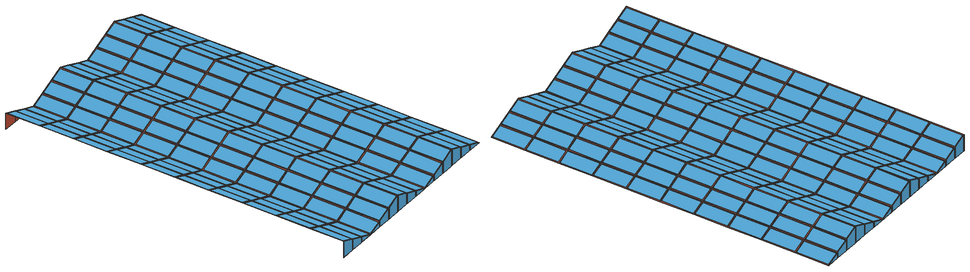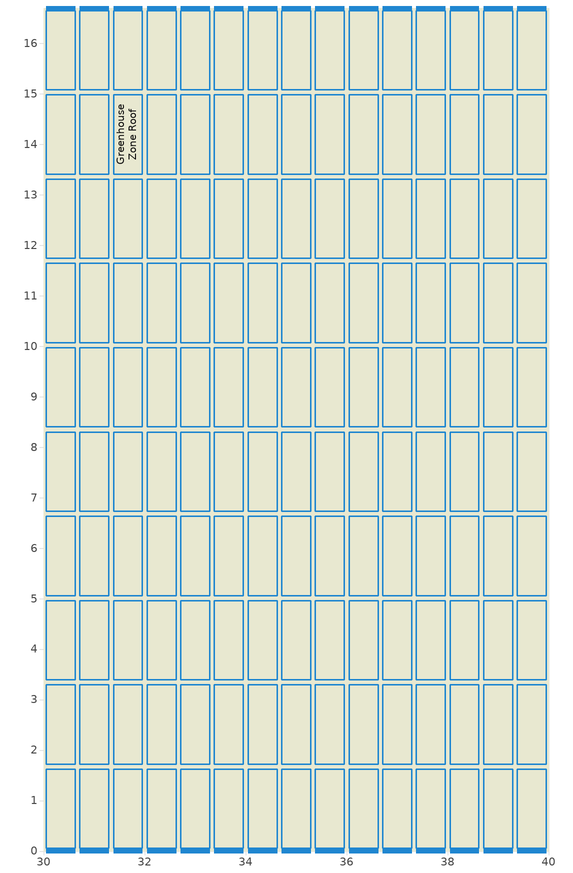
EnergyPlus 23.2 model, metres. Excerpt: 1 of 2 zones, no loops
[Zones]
Greenhouse Zone Roof
 window (Window Construction Roof): 30.05,0,6.51 30.62,0,6.51 30.62,0,7.05 30.05,0,7.28; 30.05,16.7,7.28 30.62,16.7,7.05 30.62,16.7,6.51 30.05,16.7,6.51; 30.71,0,6.51 31.29,0,6.51 31.29,0,6.78 30.71,0,7.01; 30.71,16.7,7.01 31.29,16.7,6.78 31.29,16.7,6.51 30.71,16.7,6.51; 31.38,0,6.51 31.95,0,6.51 31.38,0,6.74; 31.38,16.7,6.74 31.95,16.7,6.51 31.38,16.7,6.51; 32.62,0,6.51 32.62,0,6.74 32.05,0,6.51; 32.62,16.7,6.74 32.62,16.7,6.51 32.05,16.7,6.51; 32.71,0,6.51 33.29,0,6.51 33.29,0,7.01 32.71,0,6.78; 32.71,16.7,6.78 33.29,16.7,7.01 33.29,16.7,6.51 32.71,16.7,6.51; 33.38,0,6.51 33.95,0,6.51 33.95,0,7.28 33.38,0,7.05; 33.38,16.7,7.05 33.95,16.7,7.28 33.95,16.7,6.51 33.38,16.7,6.51; 34.05,0,6.51 34.62,0,6.51 34.62,0,7.05 34.05,0,7.28; 34.05,16.7,7.28 34.62,16.7,7.05 34.62,16.7,6.51 34.05,16.7,6.51; 34.71,0,6.51 35.29,0,6.51 35.29,0,6.78 34.71,0,7.01; 34.71,16.7,7.01 35.29,16.7,6.78 35.29,16.7,6.51 34.71,16.7,6.51; 35.38,0,6.51 35.95,0,6.51 35.38,0,6.74; 35.38,16.7,6.74 35.95,16.7,6.51 35.38,16.7,6.51; 36.62,0,6.51 36.62,0,6.74 36.05,0,6.51; 36.62,16.7,6.74 36.62,16.7,6.51 36.05,16.7,6.51; 36.71,0,6.51 37.29,0,6.51 37.29,0,7.01 36.71,0,6.78; 36.71,16.7,6.78 37.29,16.7,7.01 37.29,16.7,6.51 36.71,16.7,6.51; 37.38,0,6.51 37.95,0,6.51 37.95,0,7.28 37.38,0,7.05; 37.38,16.7,7.05 37.95,16.7,7.28 37.95,16.7,6.51 37.38,16.7,6.51; 38.05,0,6.51 38.62,0,6.51 38.62,0,7.05 38.05,0,7.28; 38.05,16.7,7.28 38.62,16.7,7.05 38.62,16.7,6.51 38.05,16.7,6.51; 38.71,0,6.51 39.29,0,6.51 39.29,0,6.78 38.71,0,7.01; 38.71,16.7,7.01 39.29,16.7,6.78 39.29,16.7,6.51 38.71,16.7,6.51; 39.38,0,6.51 39.95,0,6.51 39.38,0,6.74; 39.38,16.7,6.74 39.95,16.7,6.51 39.38,16.7,6.51
 roof outside (Wall Construction): 30,0,6.5 30.67,0,6.5 30.67,0,7.04 30,0,7.31; 30,0,7.31 30.67,0,7.04 30.67,1.67,7.04 30,1.67,7.31; 30,1.67,7.31 30.67,1.67,7.04 30.67,3.34,7.04 30,3.34,7.31; 30,3.34,7.31 30.67,3.34,7.04 30.67,5.01,7.04 30,5.01,7.31; 30,5.01,7.31 30.67,5.01,7.04 30.67,6.68,7.04 30,6.68,7.31; 30,6.68,7.31 30.67,6.68,7.04 30.67,8.35,7.04 30,8.35,7.31; 30,8.35,7.31 30.67,8.35,7.04 30.67,10.02,7.04 30,10.02,7.31; 30,10.02,7.31 30.67,10.02,7.04 30.67,11.69,7.04 30,11.69,7.31; 30,11.69,7.31 30.67,11.69,7.04 30.67,13.36,7.04 30,13.36,7.31; 30,13.36,7.31 30.67,13.36,7.04 30.67,15.03,7.04 30,15.03,7.31; 30,15.03,7.31 30.67,15.03,7.04 30.67,16.7,7.04 30,16.7,7.31; 30,16.7,7.31 30.67,16.7,7.04 30.67,16.7,6.5 30,16.7,6.5; 30.67,0,6.5 31.33,0,6.5 31.33,0,6.77 30.67,0,7.04; 30.67,0,7.04 31.33,0,6.77 31.33,1.67,6.77 30.67,1.67,7.04; 30.67,1.67,7.04 31.33,1.67,6.77 31.33,3.34,6.77 30.67,3.34,7.04; 30.67,3.34,7.04 31.33,3.34,6.77 31.33,5.01,6.77 30.67,5.01,7.04; 30.67,5.01,7.04 31.33,5.01,6.77 31.33,6.68,6.77 30.67,6.68,7.04; 30.67,6.68,7.04 31.33,6.68,6.77 31.33,8.35,6.77 30.67,8.35,7.04; 30.67,8.35,7.04 31.33,8.35,6.77 31.33,10.02,6.77 30.67,10.02,7.04; 30.67,10.02,7.04 31.33,10.02,6.77 31.33,11.69,6.77 30.67,11.69,7.04; 30.67,11.69,7.04 31.33,11.69,6.77 31.33,13.36,6.77 30.67,13.36,7.04; 30.67,13.36,7.04 31.33,13.36,6.77 31.33,15.03,6.77 30.67,15.03,7.04; 30.67,15.03,7.04 31.33,15.03,6.77 31.33,16.7,6.77 30.67,16.7,7.04; 30.67,16.7,7.04 31.33,16.7,6.77 31.33,16.7,6.5 30.67,16.7,6.5; 31.33,0,6.5 32,0,6.5 31.33,0,6.77; 31.33,0,6.77 32,0,6.5 32,1.67,6.5 31.33,1.67,6.77; 31.33,1.67,6.77 32,1.67,6.5 32,3.34,6.5 31.33,3.34,6.77; 31.33,3.34,6.77 32,3.34,6.5 32,5.01,6.5 31.33,5.01,6.77; 31.33,5.01,6.77 32,5.01,6.5 32,6.68,6.5 31.33,6.68,6.77; 31.33,6.68,6.77 32,6.68,6.5 32,8.35,6.5 31.33,8.35,6.77; 31.33,8.35,6.77 32,8.35,6.5 32,10.02,6.5 31.33,10.02,6.77; 31.33,10.02,6.77 32,10.02,6.5 32,11.69,6.5 31.33,11.69,6.77; 31.33,11.69,6.77 32,11.69,6.5 32,13.36,6.5 31.33,13.36,6.77; 31.33,13.36,6.77 32,13.36,6.5 32,15.03,6.5 31.33,15.03,6.77; 31.33,15.03,6.77 32,15.03,6.5 32,16.7,6.5 31.33,16.7,6.77; 31.33,16.7,6.77 32,16.7,6.5 31.33,16.7,6.5; 32.67,0,6.5 32.67,0,6.77 32,0,6.5; 32,0,6.5 32.67,0,6.77 32.67,1.67,6.77 32,1.67,6.5; 32,1.67,6.5 32.67,1.67,6.77 32.67,3.34,6.77 32,3.34,6.5; 32,3.34,6.5 32.67,3.34,6.77 32.67,5.01,6.77 32,5.01,6.5; 32,5.01,6.5 32.67,5.01,6.77 32.67,6.68,6.77 32,6.68,6.5; 32,6.68,6.5 32.67,6.68,6.77 32.67,8.35,6.77 32,8.35,6.5; 32,8.35,6.5 32.67,8.35,6.77 32.67,10.02,6.77 32,10.02,6.5; 32,10.02,6.5 32.67,10.02,6.77 32.67,11.69,6.77 32,11.69,6.5; 32,11.69,6.5 32.67,11.69,6.77 32.67,13.36,6.77 32,13.36,6.5; 32,13.36,6.5 32.67,13.36,6.77 32.67,15.03,6.77 32,15.03,6.5; 32,15.03,6.5 32.67,15.03,6.77 32.67,16.7,6.77 32,16.7,6.5; 32.67,16.7,6.77 32.67,16.7,6.5 32,16.7,6.5; 32.67,0,6.5 33.33,0,6.5 33.33,0,7.04 32.67,0,6.77; 32.67,0,6.77 33.33,0,7.04 33.33,1.67,7.04 32.67,1.67,6.77; 32.67,1.67,6.77 33.33,1.67,7.04 33.33,3.34,7.04 32.67,3.34,6.77; 32.67,3.34,6.77 33.33,3.34,7.04 33.33,5.01,7.04 32.67,5.01,6.77; 32.67,5.01,6.77 33.33,5.01,7.04 33.33,6.68,7.04 32.67,6.68,6.77; 32.67,6.68,6.77 33.33,6.68,7.04 33.33,8.35,7.04 32.67,8.35,6.77; 32.67,8.35,6.77 33.33,8.35,7.04 33.33,10.02,7.04 32.67,10.02,6.77; 32.67,10.02,6.77 33.33,10.02,7.04 33.33,11.69,7.04 32.67,11.69,6.77; 32.67,11.69,6.77 33.33,11.69,7.04 33.33,13.36,7.04 32.67,13.36,6.77; 32.67,13.36,6.77 33.33,13.36,7.04 33.33,15.03,7.04 32.67,15.03,6.77; 32.67,15.03,6.77 33.33,15.03,7.04 33.33,16.7,7.04 32.67,16.7,6.77; 32.67,16.7,6.77 33.33,16.7,7.04 33.33,16.7,6.5 32.67,16.7,6.5; 33.33,0,6.5 34,0,6.5 34,0,7.31 33.33,0,7.04; 33.33,0,7.04 34,0,7.31 34,1.67,7.31 33.33,1.67,7.04; 33.33,1.67,7.04 34,1.67,7.31 34,3.34,7.31 33.33,3.34,7.04; 33.33,3.34,7.04 34,3.34,7.31 34,5.01,7.31 33.33,5.01,7.04; 33.33,5.01,7.04 34,5.01,7.31 34,6.68,7.31 33.33,6.68,7.04; 33.33,6.68,7.04 34,6.68,7.31 34,8.35,7.31 33.33,8.35,7.04; 33.33,8.35,7.04 34,8.35,7.31 34,10.02,7.31 33.33,10.02,7.04; 33.33,10.02,7.04 34,10.02,7.31 34,11.69,7.31 33.33,11.69,7.04; 33.33,11.69,7.04 34,11.69,7.31 34,13.36,7.31 33.33,13.36,7.04; 33.33,13.36,7.04 34,13.36,7.31 34,15.03,7.31 33.33,15.03,7.04; 33.33,15.03,7.04 34,15.03,7.31 34,16.7,7.31 33.33,16.7,7.04; 33.33,16.7,7.04 34,16.7,7.31 34,16.7,6.5 33.33,16.7,6.5; 34,0,6.5 34.67,0,6.5 34.67,0,7.04 34,0,7.31; 34,0,7.31 34.67,0,7.04 34.67,1.67,7.04 34,1.67,7.31; 34,1.67,7.31 34.67,1.67,7.04 34.67,3.34,7.04 34,3.34,7.31; 34,3.34,7.31 34.67,3.34,7.04 34.67,5.01,7.04 34,5.01,7.31; 34,5.01,7.31 34.67,5.01,7.04 34.67,6.68,7.04 34,6.68,7.31; 34,6.68,7.31 34.67,6.68,7.04 34.67,8.35,7.04 34,8.35,7.31; 34,8.35,7.31 34.67,8.35,7.04 34.67,10.02,7.04 34,10.02,7.31; 34,10.02,7.31 34.67,10.02,7.04 34.67,11.69,7.04 34,11.69,7.31; 34,11.69,7.31 34.67,11.69,7.04 34.67,13.36,7.04 34,13.36,7.31; 34,13.36,7.31 34.67,13.36,7.04 34.67,15.03,7.04 34,15.03,7.31; 34,15.03,7.31 34.67,15.03,7.04 34.67,16.7,7.04 34,16.7,7.31; 34,16.7,7.31 34.67,16.7,7.04 34.67,16.7,6.5 34,16.7,6.5; 34.67,0,6.5 35.33,0,6.5 35.33,0,6.77 34.67,0,7.04; 34.67,0,7.04 35.33,0,6.77 35.33,1.67,6.77 34.67,1.67,7.04; 34.67,1.67,7.04 35.33,1.67,6.77 35.33,3.34,6.77 34.67,3.34,7.04; 34.67,3.34,7.04 35.33,3.34,6.77 35.33,5.01,6.77 34.67,5.01,7.04; 34.67,5.01,7.04 35.33,5.01,6.77 35.33,6.68,6.77 34.67,6.68,7.04; 34.67,6.68,7.04 35.33,6.68,6.77 35.33,8.35,6.77 34.67,8.35,7.04; 34.67,8.35,7.04 35.33,8.35,6.77 35.33,10.02,6.77 34.67,10.02,7.04; 34.67,10.02,7.04 35.33,10.02,6.77 35.33,11.69,6.77 34.67,11.69,7.04; 34.67,11.69,7.04 35.33,11.69,6.77 35.33,13.36,6.77 34.67,13.36,7.04; 34.67,13.36,7.04 35.33,13.36,6.77 35.33,15.03,6.77 34.67,15.03,7.04; 34.67,15.03,7.04 35.33,15.03,6.77 35.33,16.7,6.77 34.67,16.7,7.04; 34.67,16.7,7.04 35.33,16.7,6.77 35.33,16.7,6.5 34.67,16.7,6.5; 35.33,0,6.5 36,0,6.5 35.33,0,6.77; 35.33,0,6.77 36,0,6.5 36,1.67,6.5 35.33,1.67,6.77; 35.33,1.67,6.77 36,1.67,6.5 36,3.34,6.5 35.33,3.34,6.77; 35.33,3.34,6.77 36,3.34,6.5 36,5.01,6.5 35.33,5.01,6.77; 35.33,5.01,6.77 36,5.01,6.5 36,6.68,6.5 35.33,6.68,6.77; 35.33,6.68,6.77 36,6.68,6.5 36,8.35,6.5 35.33,8.35,6.77; 35.33,8.35,6.77 36,8.35,6.5 36,10.02,6.5 35.33,10.02,6.77; 35.33,10.02,6.77 36,10.02,6.5 36,11.69,6.5 35.33,11.69,6.77; 35.33,11.69,6.77 36,11.69,6.5 36,13.36,6.5 35.33,13.36,6.77; 35.33,13.36,6.77 36,13.36,6.5 36,15.03,6.5 35.33,15.03,6.77; 35.33,15.03,6.77 36,15.03,6.5 36,16.7,6.5 35.33,16.7,6.77; 35.33,16.7,6.77 36,16.7,6.5 35.33,16.7,6.5; 36.67,0,6.5 36.67,0,6.77 36,0,6.5; 36,0,6.5 36.67,0,6.77 36.67,1.67,6.77 36,1.67,6.5; 36,1.67,6.5 36.67,1.67,6.77 36.67,3.34,6.77 36,3.34,6.5; 36,3.34,6.5 36.67,3.34,6.77 36.67,5.01,6.77 36,5.01,6.5; 36,5.01,6.5 36.67,5.01,6.77 36.67,6.68,6.77 36,6.68,6.5; 36,6.68,6.5 36.67,6.68,6.77 36.67,8.35,6.77 36,8.35,6.5; 36,8.35,6.5 36.67,8.35,6.77 36.67,10.02,6.77 36,10.02,6.5; 36,10.02,6.5 36.67,10.02,6.77 36.67,11.69,6.77 36,11.69,6.5; 36,11.69,6.5 36.67,11.69,6.77 36.67,13.36,6.77 36,13.36,6.5; 36,13.36,6.5 36.67,13.36,6.77 36.67,15.03,6.77 36,15.03,6.5; 36,15.03,6.5 36.67,15.03,6.77 36.67,16.7,6.77 36,16.7,6.5; 36.67,16.7,6.77 36.67,16.7,6.5 36,16.7,6.5; 36.67,0,6.5 37.33,0,6.5 37.33,0,7.04 36.67,0,6.77; 36.67,0,6.77 37.33,0,7.04 37.33,1.67,7.04 36.67,1.67,6.77; 36.67,1.67,6.77 37.33,1.67,7.04 37.33,3.34,7.04 36.67,3.34,6.77; 36.67,3.34,6.77 37.33,3.34,7.04 37.33,5.01,7.04 36.67,5.01,6.77; 36.67,5.01,6.77 37.33,5.01,7.04 37.33,6.68,7.04 36.67,6.68,6.77; 36.67,6.68,6.77 37.33,6.68,7.04 37.33,8.35,7.04 36.67,8.35,6.77; 36.67,8.35,6.77 37.33,8.35,7.04 37.33,10.02,7.04 36.67,10.02,6.77; 36.67,10.02,6.77 37.33,10.02,7.04 37.33,11.69,7.04 36.67,11.69,6.77; 36.67,11.69,6.77 37.33,11.69,7.04 37.33,13.36,7.04 36.67,13.36,6.77; 36.67,13.36,6.77 37.33,13.36,7.04 37.33,15.03,7.04 36.67,15.03,6.77; 36.67,15.03,6.77 37.33,15.03,7.04 37.33,16.7,7.04 36.67,16.7,6.77; 36.67,16.7,6.77 37.33,16.7,7.04 37.33,16.7,6.5 36.67,16.7,6.5; 37.33,0,6.5 38,0,6.5 38,0,7.31 37.33,0,7.04; 37.33,0,7.04 38,0,7.31 38,1.67,7.31 37.33,1.67,7.04; 37.33,1.67,7.04 38,1.67,7.31 38,3.34,7.31 37.33,3.34,7.04; 37.33,3.34,7.04 38,3.34,7.31 38,5.01,7.31 37.33,5.01,7.04; 37.33,5.01,7.04 38,5.01,7.31 38,6.68,7.31 37.33,6.68,7.04; 37.33,6.68,7.04 38,6.68,7.31 38,8.35,7.31 37.33,8.35,7.04; 37.33,8.35,7.04 38,8.35,7.31 38,10.02,7.31 37.33,10.02,7.04; 37.33,10.02,7.04 38,10.02,7.31 38,11.69,7.31 37.33,11.69,7.04; 37.33,11.69,7.04 38,11.69,7.31 38,13.36,7.31 37.33,13.36,7.04; 37.33,13.36,7.04 38,13.36,7.31 38,15.03,7.31 37.33,15.03,7.04; 37.33,15.03,7.04 38,15.03,7.31 38,16.7,7.31 37.33,16.7,7.04; 37.33,16.7,7.04 38,16.7,7.31 38,16.7,6.5 37.33,16.7,6.5; 38,0,6.5 38.67,0,6.5 38.67,0,7.04 38,0,7.31; 38,0,7.31 38.67,0,7.04 38.67,1.67,7.04 38,1.67,7.31; 38,1.67,7.31 38.67,1.67,7.04 38.67,3.34,7.04 38,3.34,7.31; 38,3.34,7.31 38.67,3.34,7.04 38.67,5.01,7.04 38,5.01,7.31; 38,5.01,7.31 38.67,5.01,7.04 38.67,6.68,7.04 38,6.68,7.31; 38,6.68,7.31 38.67,6.68,7.04 38.67,8.35,7.04 38,8.35,7.31; 38,8.35,7.31 38.67,8.35,7.04 38.67,10.02,7.04 38,10.02,7.31; 38,10.02,7.31 38.67,10.02,7.04 38.67,11.69,7.04 38,11.69,7.31; 38,11.69,7.31 38.67,11.69,7.04 38.67,13.36,7.04 38,13.36,7.31; 38,13.36,7.31 38.67,13.36,7.04 38.67,15.03,7.04 38,15.03,7.31; 38,15.03,7.31 38.67,15.03,7.04 38.67,16.7,7.04 38,16.7,7.31; 38,16.7,7.31 38.67,16.7,7.04 38.67,16.7,6.5 38,16.7,6.5; 38.67,0,6.5 39.33,0,6.5 39.33,0,6.77 38.67,0,7.04; 38.67,0,7.04 39.33,0,6.77 39.33,1.67,6.77 38.67,1.67,7.04; 38.67,1.67,7.04 39.33,1.67,6.77 39.33,3.34,6.77 38.67,3.34,7.04; 38.67,3.34,7.04 39.33,3.34,6.77 39.33,5.01,6.77 38.67,5.01,7.04; 38.67,5.01,7.04 39.33,5.01,6.77 39.33,6.68,6.77 38.67,6.68,7.04; 38.67,6.68,7.04 39.33,6.68,6.77 39.33,8.35,6.77 38.67,8.35,7.04; 38.67,8.35,7.04 39.33,8.35,6.77 39.33,10.02,6.77 38.67,10.02,7.04; 38.67,10.02,7.04 39.33,10.02,6.77 39.33,11.69,6.77 38.67,11.69,7.04; 38.67,11.69,7.04 39.33,11.69,6.77 39.33,13.36,6.77 38.67,13.36,7.04; 38.67,13.36,7.04 39.33,13.36,6.77 39.33,15.03,6.77 38.67,15.03,7.04; 38.67,15.03,7.04 39.33,15.03,6.77 39.33,16.7,6.77 38.67,16.7,7.04; 38.67,16.7,7.04 39.33,16.7,6.77 39.33,16.7,6.5 38.67,16.7,6.5; 39.33,0,6.5 40,0,6.5 39.33,0,6.77; 39.33,0,6.77 40,0,6.5 40,1.67,6.5 39.33,1.67,6.77; 39.33,1.67,6.77 40,1.67,6.5 40,3.34,6.5 39.33,3.34,6.77; 39.33,3.34,6.77 40,3.34,6.5 40,5.01,6.5 39.33,5.01,6.77; 39.33,5.01,6.77 40,5.01,6.5 40,6.68,6.5 39.33,6.68,6.77; 39.33,6.68,6.77 40,6.68,6.5 40,8.35,6.5 39.33,8.35,6.77; 39.33,8.35,6.77 40,8.35,6.5 40,10.02,6.5 39.33,10.02,6.77; 39.33,10.02,6.77 40,10.02,6.5 40,11.69,6.5 39.33,11.69,6.77; 39.33,11.69,6.77 40,11.69,6.5 40,13.36,6.5 39.33,13.36,6.77; 39.33,13.36,6.77 40,13.36,6.5 40,15.03,6.5 39.33,15.03,6.77; 39.33,15.03,6.77 40,15.03,6.5 40,16.7,6.5 39.33,16.7,6.77; 39.33,16.7,6.77 40,16.7,6.5 39.33,16.7,6.5
 skylight (Window Construction Roof Right): 30.05,0.05,7.29 30.62,0.05,7.06 30.62,1.62,7.06 30.05,1.62,7.29; 30.05,1.72,7.29 30.62,1.72,7.06 30.62,3.29,7.06 30.05,3.29,7.29; 30.05,3.39,7.29 30.62,3.39,7.06 30.62,4.96,7.06 30.05,4.96,7.29; 30.05,5.06,7.29 30.62,5.06,7.06 30.62,6.63,7.06 30.05,6.63,7.29; 30.05,6.73,7.29 30.62,6.73,7.06 30.62,8.3,7.06 30.05,8.3,7.29; 30.05,8.4,7.29 30.62,8.4,7.06 30.62,9.97,7.06 30.05,9.97,7.29; 30.05,10.07,7.29 30.62,10.07,7.06 30.62,11.64,7.06 30.05,11.64,7.29; 30.05,11.74,7.29 30.62,11.74,7.06 30.62,13.31,7.06 30.05,13.31,7.29; 30.05,13.41,7.29 30.62,13.41,7.06 30.62,14.98,7.06 30.05,14.98,7.29; 30.05,15.08,7.29 30.62,15.08,7.06 30.62,16.65,7.06 30.05,16.65,7.29; 30.71,0.05,7.02 31.29,0.05,6.79 31.29,1.62,6.79 30.71,1.62,7.02; 30.71,1.72,7.02 31.29,1.72,6.79 31.29,3.29,6.79 30.71,3.29,7.02; 30.71,3.39,7.02 31.29,3.39,6.79 31.29,4.96,6.79 30.71,4.96,7.02; 30.71,5.06,7.02 31.29,5.06,6.79 31.29,6.63,6.79 30.71,6.63,7.02; 30.71,6.73,7.02 31.29,6.73,6.79 31.29,8.3,6.79 30.71,8.3,7.02; 30.71,8.4,7.02 31.29,8.4,6.79 31.29,9.97,6.79 30.71,9.97,7.02; 30.71,10.07,7.02 31.29,10.07,6.79 31.29,11.64,6.79 30.71,11.64,7.02; 30.71,11.74,7.02 31.29,11.74,6.79 31.29,13.31,6.79 30.71,13.31,7.02; 30.71,13.41,7.02 31.29,13.41,6.79 31.29,14.98,6.79 30.71,14.98,7.02; 30.71,15.08,7.02 31.29,15.08,6.79 31.29,16.65,6.79 30.71,16.65,7.02; 31.38,0.05,6.75 31.95,0.05,6.52 31.95,1.62,6.52 31.38,1.62,6.75; 31.38,1.72,6.75 31.95,1.72,6.52 31.95,3.29,6.52 31.38,3.29,6.75; 31.38,3.39,6.75 31.95,3.39,6.52 31.95,4.96,6.52 31.38,4.96,6.75; 31.38,5.06,6.75 31.95,5.06,6.52 31.95,6.63,6.52 31.38,6.63,6.75; 31.38,6.73,6.75 31.95,6.73,6.52 31.95,8.3,6.52 31.38,8.3,6.75; 31.38,8.4,6.75 31.95,8.4,6.52 31.95,9.97,6.52 31.38,9.97,6.75; 31.38,10.07,6.75 31.95,10.07,6.52 31.95,11.64,6.52 31.38,11.64,6.75; 31.38,11.74,6.75 31.95,11.74,6.52 31.95,13.31,6.52 31.38,13.31,6.75; 31.38,13.41,6.75 31.95,13.41,6.52 31.95,14.98,6.52 31.38,14.98,6.75; 31.38,15.08,6.75 31.95,15.08,6.52 31.95,16.65,6.52 31.38,16.65,6.75; 34.05,0.05,7.29 34.62,0.05,7.06 34.62,1.62,7.06 34.05,1.62,7.29; 34.05,1.72,7.29 34.62,1.72,7.06 34.62,3.29,7.06 34.05,3.29,7.29; 34.05,3.39,7.29 34.62,3.39,7.06 34.62,4.96,7.06 34.05,4.96,7.29; 34.05,5.06,7.29 34.62,5.06,7.06 34.62,6.63,7.06 34.05,6.63,7.29; 34.05,6.73,7.29 34.62,6.73,7.06 34.62,8.3,7.06 34.05,8.3,7.29; 34.05,8.4,7.29 34.62,8.4,7.06 34.62,9.97,7.06 34.05,9.97,7.29; 34.05,10.07,7.29 34.62,10.07,7.06 34.62,11.64,7.06 34.05,11.64,7.29; 34.05,11.74,7.29 34.62,11.74,7.06 34.62,13.31,7.06 34.05,13.31,7.29; 34.05,13.41,7.29 34.62,13.41,7.06 34.62,14.98,7.06 34.05,14.98,7.29; 34.05,15.08,7.29 34.62,15.08,7.06 34.62,16.65,7.06 34.05,16.65,7.29; 34.71,0.05,7.02 35.29,0.05,6.79 35.29,1.62,6.79 34.71,1.62,7.02; 34.71,1.72,7.02 35.29,1.72,6.79 35.29,3.29,6.79 34.71,3.29,7.02; 34.71,3.39,7.02 35.29,3.39,6.79 35.29,4.96,6.79 34.71,4.96,7.02; 34.71,5.06,7.02 35.29,5.06,6.79 35.29,6.63,6.79 34.71,6.63,7.02; 34.71,6.73,7.02 35.29,6.73,6.79 35.29,8.3,6.79 34.71,8.3,7.02; 34.71,8.4,7.02 35.29,8.4,6.79 35.29,9.97,6.79 34.71,9.97,7.02; 34.71,10.07,7.02 35.29,10.07,6.79 35.29,11.64,6.79 34.71,11.64,7.02; 34.71,11.74,7.02 35.29,11.74,6.79 35.29,13.31,6.79 34.71,13.31,7.02; 34.71,13.41,7.02 35.29,13.41,6.79 35.29,14.98,6.79 34.71,14.98,7.02; 34.71,15.08,7.02 35.29,15.08,6.79 35.29,16.65,6.79 34.71,16.65,7.02; 35.38,0.05,6.75 35.95,0.05,6.52 35.95,1.62,6.52 35.38,1.62,6.75; 35.38,1.72,6.75 35.95,1.72,6.52 35.95,3.29,6.52 35.38,3.29,6.75; 35.38,3.39,6.75 35.95,3.39,6.52 35.95,4.96,6.52 35.38,4.96,6.75; 35.38,5.06,6.75 35.95,5.06,6.52 35.95,6.63,6.52 35.38,6.63,6.75; 35.38,6.73,6.75 35.95,6.73,6.52 35.95,8.3,6.52 35.38,8.3,6.75; 35.38,8.4,6.75 35.95,8.4,6.52 35.95,9.97,6.52 35.38,9.97,6.75; 35.38,10.07,6.75 35.95,10.07,6.52 35.95,11.64,6.52 35.38,11.64,6.75; 35.38,11.74,6.75 35.95,11.74,6.52 35.95,13.31,6.52 35.38,13.31,6.75; 35.38,13.41,6.75 35.95,13.41,6.52 35.95,14.98,6.52 35.38,14.98,6.75; 35.38,15.08,6.75 35.95,15.08,6.52 35.95,16.65,6.52 35.38,16.65,6.75; 38.05,0.05,7.29 38.62,0.05,7.06 38.62,1.62,7.06 38.05,1.62,7.29; 38.05,1.72,7.29 38.62,1.72,7.06 38.62,3.29,7.06 38.05,3.29,7.29; 38.05,3.39,7.29 38.62,3.39,7.06 38.62,4.96,7.06 38.05,4.96,7.29; 38.05,5.06,7.29 38.62,5.06,7.06 38.62,6.63,7.06 38.05,6.63,7.29; 38.05,6.73,7.29 38.62,6.73,7.06 38.62,8.3,7.06 38.05,8.3,7.29; 38.05,8.4,7.29 38.62,8.4,7.06 38.62,9.97,7.06 38.05,9.97,7.29; 38.05,10.07,7.29 38.62,10.07,7.06 38.62,11.64,7.06 38.05,11.64,7.29; 38.05,11.74,7.29 38.62,11.74,7.06 38.62,13.31,7.06 38.05,13.31,7.29; 38.05,13.41,7.29 38.62,13.41,7.06 38.62,14.98,7.06 38.05,14.98,7.29; 38.05,15.08,7.29 38.62,15.08,7.06 38.62,16.65,7.06 38.05,16.65,7.29; 38.71,0.05,7.02 39.29,0.05,6.79 39.29,1.62,6.79 38.71,1.62,7.02; 38.71,1.72,7.02 39.29,1.72,6.79 39.29,3.29,6.79 38.71,3.29,7.02; 38.71,3.39,7.02 39.29,3.39,6.79 39.29,4.96,6.79 38.71,4.96,7.02; 38.71,5.06,7.02 39.29,5.06,6.79 39.29,6.63,6.79 38.71,6.63,7.02; 38.71,6.73,7.02 39.29,6.73,6.79 39.29,8.3,6.79 38.71,8.3,7.02; 38.71,8.4,7.02 39.29,8.4,6.79 39.29,9.97,6.79 38.71,9.97,7.02; 38.71,10.07,7.02 39.29,10.07,6.79 39.29,11.64,6.79 38.71,11.64,7.02; 38.71,11.74,7.02 39.29,11.74,6.79 39.29,13.31,6.79 38.71,13.31,7.02; 38.71,13.41,7.02 39.29,13.41,6.79 39.29,14.98,6.79 38.71,14.98,7.02; 38.71,15.08,7.02 39.29,15.08,6.79 39.29,16.65,6.79 38.71,16.65,7.02; 39.38,0.05,6.75 39.95,0.05,6.52 39.95,1.62,6.52 39.38,1.62,6.75; 39.38,1.72,6.75 39.95,1.72,6.52 39.95,3.29,6.52 39.38,3.29,6.75; 39.38,3.39,6.75 39.95,3.39,6.52 39.95,4.96,6.52 39.38,4.96,6.75; 39.38,5.06,6.75 39.95,5.06,6.52 39.95,6.63,6.52 39.38,6.63,6.75; 39.38,6.73,6.75 39.95,6.73,6.52 39.95,8.3,6.52 39.38,8.3,6.75; 39.38,8.4,6.75 39.95,8.4,6.52 39.95,9.97,6.52 39.38,9.97,6.75; 39.38,10.07,6.75 39.95,10.07,6.52 39.95,11.64,6.52 39.38,11.64,6.75; 39.38,11.74,6.75 39.95,11.74,6.52 39.95,13.31,6.52 39.38,13.31,6.75; 39.38,13.41,6.75 39.95,13.41,6.52 39.95,14.98,6.52 39.38,14.98,6.75; 39.38,15.08,6.75 39.95,15.08,6.52 39.95,16.65,6.52 39.38,16.65,6.75
 skylight (Window Construction Roof Left): 32.05,0.05,6.52 32.62,0.05,6.75 32.62,1.62,6.75 32.05,1.62,6.52; 32.05,1.72,6.52 32.62,1.72,6.75 32.62,3.29,6.75 32.05,3.29,6.52; 32.05,3.39,6.52 32.62,3.39,6.75 32.62,4.96,6.75 32.05,4.96,6.52; 32.05,5.06,6.52 32.62,5.06,6.75 32.62,6.63,6.75 32.05,6.63,6.52; 32.05,6.73,6.52 32.62,6.73,6.75 32.62,8.3,6.75 32.05,8.3,6.52; 32.05,8.4,6.52 32.62,8.4,6.75 32.62,9.97,6.75 32.05,9.97,6.52; 32.05,10.07,6.52 32.62,10.07,6.75 32.62,11.64,6.75 32.05,11.64,6.52; 32.05,11.74,6.52 32.62,11.74,6.75 32.62,13.31,6.75 32.05,13.31,6.52; 32.05,13.41,6.52 32.62,13.41,6.75 32.62,14.98,6.75 32.05,14.98,6.52; 32.05,15.08,6.52 32.62,15.08,6.75 32.62,16.65,6.75 32.05,16.65,6.52; 32.71,0.05,6.79 33.29,0.05,7.02 33.29,1.62,7.02 32.71,1.62,6.79; 32.71,1.72,6.79 33.29,1.72,7.02 33.29,3.29,7.02 32.71,3.29,6.79; 32.71,3.39,6.79 33.29,3.39,7.02 33.29,4.96,7.02 32.71,4.96,6.79; 32.71,5.06,6.79 33.29,5.06,7.02 33.29,6.63,7.02 32.71,6.63,6.79; 32.71,6.73,6.79 33.29,6.73,7.02 33.29,8.3,7.02 32.71,8.3,6.79; 32.71,8.4,6.79 33.29,8.4,7.02 33.29,9.97,7.02 32.71,9.97,6.79; 32.71,10.07,6.79 33.29,10.07,7.02 33.29,11.64,7.02 32.71,11.64,6.79; 32.71,11.74,6.79 33.29,11.74,7.02 33.29,13.31,7.02 32.71,13.31,6.79; 32.71,13.41,6.79 33.29,13.41,7.02 33.29,14.98,7.02 32.71,14.98,6.79; 32.71,15.08,6.79 33.29,15.08,7.02 33.29,16.65,7.02 32.71,16.65,6.79; 33.38,0.05,7.06 33.95,0.05,7.29 33.95,1.62,7.29 33.38,1.62,7.06; 33.38,1.72,7.06 33.95,1.72,7.29 33.95,3.29,7.29 33.38,3.29,7.06; 33.38,3.39,7.06 33.95,3.39,7.29 33.95,4.96,7.29 33.38,4.96,7.06; 33.38,5.06,7.06 33.95,5.06,7.29 33.95,6.63,7.29 33.38,6.63,7.06; 33.38,6.73,7.06 33.95,6.73,7.29 33.95,8.3,7.29 33.38,8.3,7.06; 33.38,8.4,7.06 33.95,8.4,7.29 33.95,9.97,7.29 33.38,9.97,7.06; 33.38,10.07,7.06 33.95,10.07,7.29 33.95,11.64,7.29 33.38,11.64,7.06; 33.38,11.74,7.06 33.95,11.74,7.29 33.95,13.31,7.29 33.38,13.31,7.06; 33.38,13.41,7.06 33.95,13.41,7.29 33.95,14.98,7.29 33.38,14.98,7.06; 33.38,15.08,7.06 33.95,15.08,7.29 33.95,16.65,7.29 33.38,16.65,7.06; 36.05,0.05,6.52 36.62,0.05,6.75 36.62,1.62,6.75 36.05,1.62,6.52; 36.05,1.72,6.52 36.62,1.72,6.75 36.62,3.29,6.75 36.05,3.29,6.52; 36.05,3.39,6.52 36.62,3.39,6.75 36.62,4.96,6.75 36.05,4.96,6.52; 36.05,5.06,6.52 36.62,5.06,6.75 36.62,6.63,6.75 36.05,6.63,6.52; 36.05,6.73,6.52 36.62,6.73,6.75 36.62,8.3,6.75 36.05,8.3,6.52; 36.05,8.4,6.52 36.62,8.4,6.75 36.62,9.97,6.75 36.05,9.97,6.52; 36.05,10.07,6.52 36.62,10.07,6.75 36.62,11.64,6.75 36.05,11.64,6.52; 36.05,11.74,6.52 36.62,11.74,6.75 36.62,13.31,6.75 36.05,13.31,6.52; 36.05,13.41,6.52 36.62,13.41,6.75 36.62,14.98,6.75 36.05,14.98,6.52; 36.05,15.08,6.52 36.62,15.08,6.75 36.62,16.65,6.75 36.05,16.65,6.52; 36.71,0.05,6.79 37.29,0.05,7.02 37.29,1.62,7.02 36.71,1.62,6.79; 36.71,1.72,6.79 37.29,1.72,7.02 37.29,3.29,7.02 36.71,3.29,6.79; 36.71,3.39,6.79 37.29,3.39,7.02 37.29,4.96,7.02 36.71,4.96,6.79; 36.71,5.06,6.79 37.29,5.06,7.02 37.29,6.63,7.02 36.71,6.63,6.79; 36.71,6.73,6.79 37.29,6.73,7.02 37.29,8.3,7.02 36.71,8.3,6.79; 36.71,8.4,6.79 37.29,8.4,7.02 37.29,9.97,7.02 36.71,9.97,6.79; 36.71,10.07,6.79 37.29,10.07,7.02 37.29,11.64,7.02 36.71,11.64,6.79; 36.71,11.74,6.79 37.29,11.74,7.02 37.29,13.31,7.02 36.71,13.31,6.79; 36.71,13.41,6.79 37.29,13.41,7.02 37.29,14.98,7.02 36.71,14.98,6.79; 36.71,15.08,6.79 37.29,15.08,7.02 37.29,16.65,7.02 36.71,16.65,6.79; 37.38,0.05,7.06 37.95,0.05,7.29 37.95,1.62,7.29 37.38,1.62,7.06; 37.38,1.72,7.06 37.95,1.72,7.29 37.95,3.29,7.29 37.38,3.29,7.06; 37.38,3.39,7.06 37.95,3.39,7.29 37.95,4.96,7.29 37.38,4.96,7.06; 37.38,5.06,7.06 37.95,5.06,7.29 37.95,6.63,7.29 37.38,6.63,7.06; 37.38,6.73,7.06 37.95,6.73,7.29 37.95,8.3,7.29 37.38,8.3,7.06; 37.38,8.4,7.06 37.95,8.4,7.29 37.95,9.97,7.29 37.38,9.97,7.06; 37.38,10.07,7.06 37.95,10.07,7.29 37.95,11.64,7.29 37.38,11.64,7.06; 37.38,11.74,7.06 37.95,11.74,7.29 37.95,13.31,7.29 37.38,13.31,7.06; 37.38,13.41,7.06 37.95,13.41,7.29 37.95,14.98,7.29 37.38,14.98,7.06; 37.38,15.08,7.06 37.95,15.08,7.29 37.95,16.65,7.29 37.38,16.65,7.06
[Building]
Building 1: Solar distribution=FullExteriorWithReflections
[SizingPeriod:DesignDay] Day of month=21; Dry bulb temperature range modifier type=DefaultMultipliers; Humidity condition type=WetBulb; Barometric pressure=101193; Wind direction=0; Rain indicator=No; Snow indicator=No; Daylight saving time indicator=No; Solar model indicator=ASHRAEClearSky
Name | Month | Day type | Maximum dry bulb temperature | Daily dry bulb temperature range | Wetbulb or dewpoint at maximum dry bulb | Wind speed | Sky clearness
ann htg 99.6% condns db | 2 | WinterDesignDay | 10.9 | 0 | 10.9 | 6.71 | 0
ann clg .4% condns db=>mwb | 7 | SummerDesignDay | 44.1 | 8.8 | 30.7 | 3.35 | 1
[Site:Location]
doha_da_qat design_conditions: Latitude=25.28; Longitude=51.53; Time zone=3; Elevation=11
[Construction]
Wall Construction: Wall Material
Window Construction Roof; Window Construction Roof Left; Window Construction Roof Right: Window Material
[Material]
Wall Material: Conductivity=50; Density=7850; Roughness=Smooth; Solar absorptance=0.7; Specific heat=500; Thermal absorptance=0.9; Thickness=0.2; Visible absorptance=0.7
[WindowMaterial:SimpleGlazingSystem]
Window Material: Solar heat gain coefficient=0.1; U factor=2.5; Visible transmittance=0.8
[Space]
Greenhouse Space Roof: Zone=Greenhouse Zone Roof; Space type=Greenhouse Type Roof
[SpaceList]
Greenhouse Type Roof: Greenhouse Space Roof
[Zone]
Greenhouse Zone Roof: Multiplier=1; Part of total floor area=Yes; Volume=269.89
[ZoneVentilation:WindandStackOpenArea] Delta temperature=1; Height difference=3.65403; Maximum wind speed=30; Opening area=39.0446; Zone or space=Greenhouse Zone Roof
Name | Discharge coefficient for opening | Effective angle | Maximum indoor temperature | Maximum outdoor temperature | Minimum indoor temperature | Minimum outdoor temperature | Opening area fraction schedule | Opening effectiveness
Roof Window Ventilation Left | 0.6 | 90 | 60 | 60 | 0 | 0 | Open Area Fraction Schedule Left | 0.5
Roof Window Ventilation Right | Autocalculate | 270 | 30 | 35 | 20 | 10 | Open Area Fraction Schedule Right | Autocalculate
[Schedule:Day:Interval]
Default Day Schedule; Default Day Schedule 1: 01:00, 0, 02:00, 0, 03:00, 0, 04:00, 0, 05:00, 0, 06:00, 0, 07:00, 0, 08:00, 0, 09:00, 0, 10:00, 0, 11:00, 0, 12:00, 0, 13:00, 0, 14:00, 0, 15:00, 0, 16:00, 0, 17:00, 0, 18:00, 0, 19:00, 0, 20:00, 0, 21:00, 0, 22:00, 0, 23:00, 0, 24:00, 0, No
[Schedule:Week:Daily]
Open Area Fraction Schedule Left Week Rule - Jan1-Dec31: Default Day Schedule, Default Day Schedule, Default Day Schedule, Default Day Schedule, Default Day Schedule, Default Day Schedule, Default Day Schedule, Default Day Schedule, Default Day Schedule, Default Day Schedule, Default Day Schedule, Default Day Schedule
Open Area Fraction Schedule Right Week Rule - Jan1-Dec31: Default Day Schedule 1, Default Day Schedule 1, Default Day Schedule 1, Default Day Schedule 1, Default Day Schedule 1, Default Day Schedule 1, Default Day Schedule 1, Default Day Schedule 1, Default Day Schedule 1, Default Day Schedule 1, Default Day Schedule 1, Default Day Schedule 1
[Schedule:Year]
Open Area Fraction Schedule Left: Open Area Fraction Schedule Left Week Rule - Jan1-Dec31, 1, 1, 12, 31
Open Area Fraction Schedule Right: Open Area Fraction Schedule Right Week Rule - Jan1-Dec31, 1, 1, 12, 31
